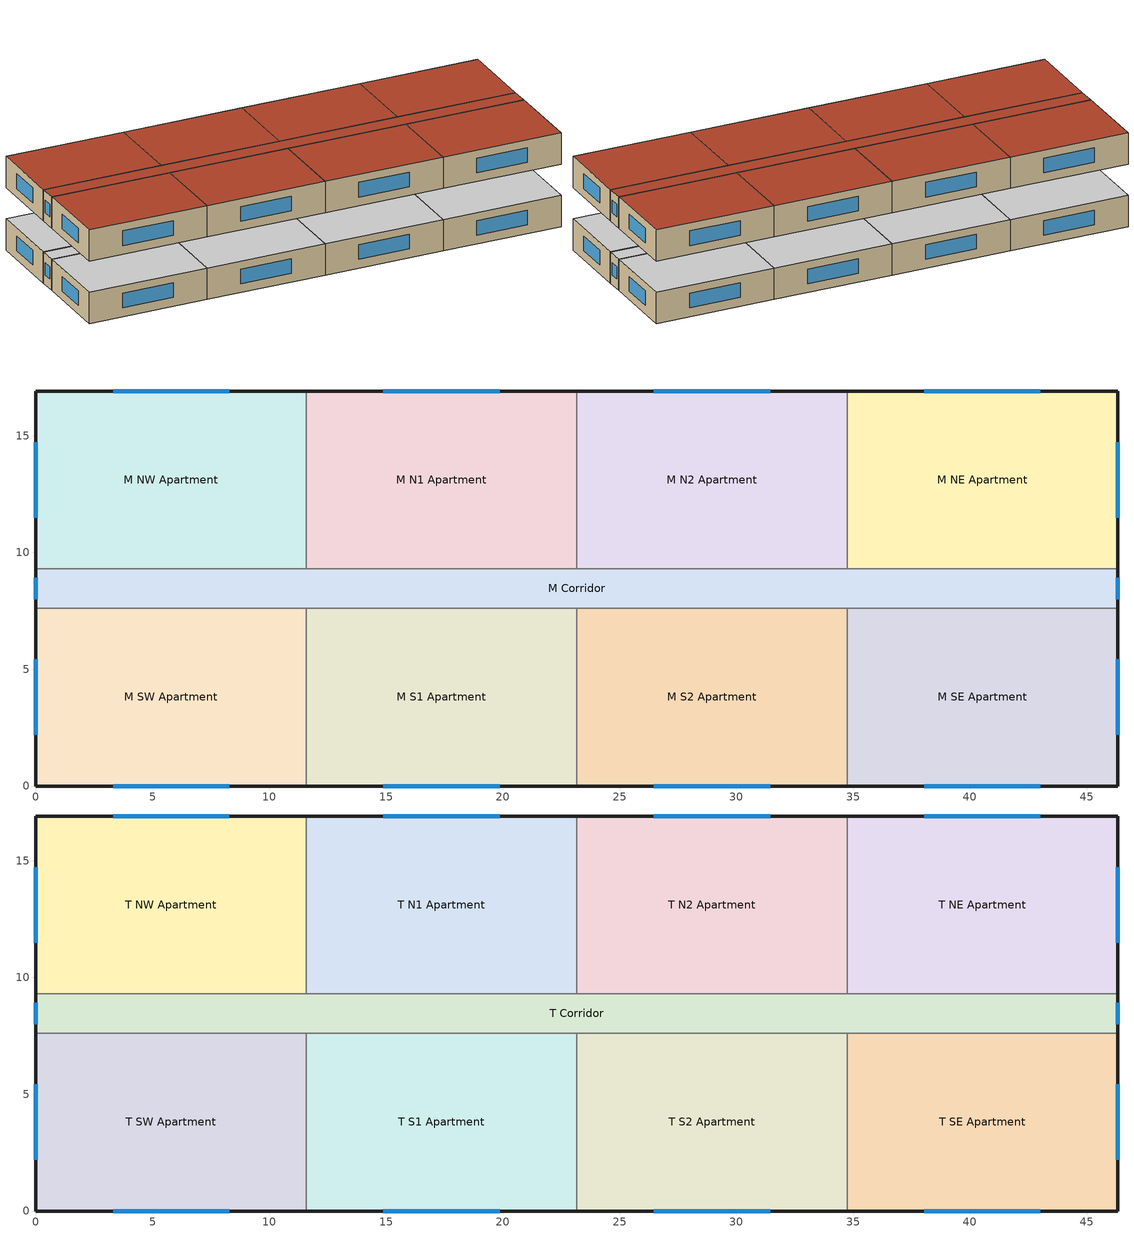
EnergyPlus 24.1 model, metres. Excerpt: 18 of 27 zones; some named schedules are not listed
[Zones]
M Corridor
 floor adiabatic (INT-FLOOR-TOPSIDE): 46.33,9.3 46.33,7.62 0,7.62 0,9.3 z3.05
 wall outside (Wood Frame Res Ext Wall): 46.33,7.62 46.33,9.3 / 0,9.3 0,7.62 z3.05:6.1
 wall to M NE Apartment (int-walls): 46.33,9.3 34.75,9.3 z3.05:6.1
 wall to M SW Apartment (int-walls): 0,7.62 11.58,7.62 z3.05:6.1
 wall to M S1 Apartment (int-walls): 11.58,7.62 23.16,7.62 z3.05:6.1
 wall to M S2 Apartment (int-walls): 23.16,7.62 34.75,7.62 z3.05:6.1
 wall to M SE Apartment (int-walls): 34.75,7.62 46.33,7.62 z3.05:6.1
 wall to M NW Apartment (int-walls): 11.58,9.3 0,9.3 z3.05:6.1
 wall to M N1 Apartment (int-walls): 23.16,9.3 11.58,9.3 z3.05:6.1
 wall to M N2 Apartment (int-walls): 34.75,9.3 23.16,9.3 z3.05:6.1
 window (Window Res Operable): 0,8.91 0,8 / 46.33,8 46.33,8.91 z4:5.22
 ceiling adiabatic (INT-FLOOR-UNDERSIDE): 46.33,7.62 46.33,9.3 0,9.3 0,7.62 z6.1
M N1 Apartment
 floor adiabatic (INT-FLOOR-TOPSIDE): 23.16,16.92 23.16,9.3 11.58,9.3 11.58,16.92 z3.05
 wall outside (Wood Frame Res Ext Wall): 23.16,16.92 11.58,16.92 z3.05:6.1
 wall to M N2 Apartment (int-walls): 23.16,9.3 23.16,16.92 z3.05:6.1
 wall to M NW Apartment (int-walls): 11.58,16.92 11.58,9.3 z3.05:6.1
 window (Window Res Operable): 19.86,16.92 14.89,16.92 z3.9:5.32
 ceiling adiabatic (INT-FLOOR-UNDERSIDE): 23.16,9.3 23.16,16.92 11.58,16.92 11.58,9.3 z6.1
M N2 Apartment
 floor adiabatic (INT-FLOOR-TOPSIDE): 34.75,16.92 34.75,9.3 23.16,9.3 23.16,16.92 z3.05
 wall outside (Wood Frame Res Ext Wall): 34.75,16.92 23.16,16.92 z3.05:6.1
 wall to M NE Apartment (int-walls): 34.75,9.3 34.75,16.92 z3.05:6.1
 window (Window Res Operable): 31.44,16.92 26.47,16.92 z3.9:5.32
 ceiling adiabatic (INT-FLOOR-UNDERSIDE): 34.75,9.3 34.75,16.92 23.16,16.92 23.16,9.3 z6.1
M NE Apartment
 floor adiabatic (INT-FLOOR-TOPSIDE): 46.33,16.92 46.33,9.3 34.75,9.3 34.75,16.92 z3.05
 wall outside (Wood Frame Res Ext Wall): 46.33,9.3 46.33,16.92 34.75,16.92 z3.05:6.1
 window (Window Res Operable): 43.02,16.92 38.05,16.92 z3.9:5.32; 46.33,11.49 46.33,14.72 z3.89:5.33
 ceiling adiabatic (INT-FLOOR-UNDERSIDE): 46.33,9.3 46.33,16.92 34.75,16.92 34.75,9.3 z6.1
M NW Apartment
 floor adiabatic (INT-FLOOR-TOPSIDE): 11.58,16.92 11.58,9.3 0,9.3 0,16.92 z3.05
 wall outside (Wood Frame Res Ext Wall): 11.58,16.92 0,16.92 0,9.3 z3.05:6.1
 window (Window Res Operable): 8.28,16.92 3.31,16.92 z3.9:5.32; 0,14.72 0,11.49 z3.89:5.33
 ceiling adiabatic (INT-FLOOR-UNDERSIDE): 11.58,9.3 11.58,16.92 0,16.92 0,9.3 z6.1
M S1 Apartment
 floor adiabatic (INT-FLOOR-TOPSIDE): 23.16,7.62 23.16,0 11.58,0 11.58,7.62 z3.05
 wall outside (Wood Frame Res Ext Wall): 11.58,0 23.16,0 z3.05:6.1
 wall to M S2 Apartment (int-walls): 23.16,0 23.16,7.62 z3.05:6.1
 wall to M SW Apartment (int-walls): 11.58,7.62 11.58,0 z3.05:6.1
 window (Window Res Operable): 14.89,0 19.86,0 z3.9:5.32
 ceiling adiabatic (INT-FLOOR-UNDERSIDE): 23.16,0 23.16,7.62 11.58,7.62 11.58,0 z6.1
M S2 Apartment
 floor adiabatic (INT-FLOOR-TOPSIDE): 34.75,7.62 34.75,0 23.16,0 23.16,7.62 z3.05
 wall outside (Wood Frame Res Ext Wall): 23.16,0 34.75,0 z3.05:6.1
 wall to M SE Apartment (int-walls): 34.75,0 34.75,7.62 z3.05:6.1
 window (Window Res Operable): 26.47,0 31.44,0 z3.9:5.32
 ceiling adiabatic (INT-FLOOR-UNDERSIDE): 34.75,0 34.75,7.62 23.16,7.62 23.16,0 z6.1
M SE Apartment
 floor adiabatic (INT-FLOOR-TOPSIDE): 46.33,7.62 46.33,0 34.75,0 34.75,7.62 z3.05
 wall outside (Wood Frame Res Ext Wall): 34.75,0 46.33,0 46.33,7.62 z3.05:6.1
 window (Window Res Operable): 46.33,2.19 46.33,5.43 z3.89:5.33; 38.05,0 43.02,0 z3.9:5.32
 ceiling adiabatic (INT-FLOOR-UNDERSIDE): 46.33,0 46.33,7.62 34.75,7.62 34.75,0 z6.1
M SW Apartment
 floor adiabatic (INT-FLOOR-TOPSIDE): 11.58,7.62 11.58,0 0,0 0,7.62 z3.05
 wall outside (Wood Frame Res Ext Wall): 0,7.62 0,0 11.58,0 z3.05:6.1
 window (Window Res Operable): 0,5.43 0,2.19 z3.89:5.33; 3.31,0 8.28,0 z3.9:5.32
 ceiling adiabatic (INT-FLOOR-UNDERSIDE): 11.58,0 11.58,7.62 0,7.62 0,0 z6.1
T Corridor
 floor adiabatic (INT-FLOOR-TOPSIDE): 46.33,9.3 46.33,7.62 0,7.62 0,9.3 z9.14
 wall outside (Wood Frame Res Ext Wall): 46.33,7.62 46.33,9.3 / 0,9.3 0,7.62 z9.14:12.19
 wall to T NE Apartment (int-walls): 46.33,9.3 34.75,9.3 z9.14:12.19
 wall to T SW Apartment (int-walls): 0,7.62 11.58,7.62 z9.14:12.19
 wall to T NW Apartment (int-walls): 11.58,9.3 0,9.3 z9.14:12.19
 wall to T N1 Apartment (int-walls): 23.16,9.3 11.58,9.3 z9.14:12.19
 wall to T N2 Apartment (int-walls): 34.75,9.3 23.16,9.3 z9.14:12.19
 wall to T S1 Apartment (int-walls): 11.58,7.62 23.16,7.62 z9.14:12.19
 wall to T S2 Apartment (int-walls): 23.16,7.62 34.75,7.62 z9.14:12.19
 wall to T SE Apartment (int-walls): 34.75,7.62 46.33,7.62 z9.14:12.19
 window (Window Res Operable): 0,8.91 0,8 / 46.33,8 46.33,8.91 z10.1:11.32
 roof outside (IEAD Res Roof): 46.33,7.62 46.33,9.3 0,9.3 0,7.62 z12.19
T N1 Apartment
 floor adiabatic (INT-FLOOR-TOPSIDE): 23.16,16.92 23.16,9.3 11.58,9.3 11.58,16.92 z9.14
 wall outside (Wood Frame Res Ext Wall): 23.16,16.92 11.58,16.92 z9.14:12.19
 wall to T N2 Apartment (int-walls): 23.16,9.3 23.16,16.92 z9.14:12.19
 wall to T NW Apartment (int-walls): 11.58,16.92 11.58,9.3 z9.14:12.19
 window (Window Res Operable): 19.86,16.92 14.89,16.92 z10:11.42
 roof outside (IEAD Res Roof): 23.16,9.3 23.16,16.92 11.58,16.92 11.58,9.3 z12.19
T N2 Apartment
 floor adiabatic (INT-FLOOR-TOPSIDE): 34.75,16.92 34.75,9.3 23.16,9.3 23.16,16.92 z9.14
 wall outside (Wood Frame Res Ext Wall): 34.75,16.92 23.16,16.92 z9.14:12.19
 wall to T NE Apartment (int-walls): 34.75,9.3 34.75,16.92 z9.14:12.19
 window (Window Res Operable): 31.44,16.92 26.47,16.92 z10:11.42
 roof outside (IEAD Res Roof): 34.75,9.3 34.75,16.92 23.16,16.92 23.16,9.3 z12.19
T NE Apartment
 floor adiabatic (INT-FLOOR-TOPSIDE): 46.33,16.92 46.33,9.3 34.75,9.3 34.75,16.92 z9.14
 wall outside (Wood Frame Res Ext Wall): 46.33,9.3 46.33,16.92 34.75,16.92 z9.14:12.19
 window (Window Res Operable): 43.02,16.92 38.05,16.92 z10:11.42; 46.33,11.49 46.33,14.72 z9.99:11.43
 roof outside (IEAD Res Roof): 46.33,9.3 46.33,16.92 34.75,16.92 34.75,9.3 z12.19
T NW Apartment
 floor adiabatic (INT-FLOOR-TOPSIDE): 11.58,16.92 11.58,9.3 0,9.3 0,16.92 z9.14
 wall outside (Wood Frame Res Ext Wall): 11.58,16.92 0,16.92 0,9.3 z9.14:12.19
 window (Window Res Operable): 8.28,16.92 3.31,16.92 z10:11.42; 0,14.72 0,11.49 z9.99:11.43
 roof outside (IEAD Res Roof): 11.58,9.3 11.58,16.92 0,16.92 0,9.3 z12.19
T S1 Apartment
 floor adiabatic (INT-FLOOR-TOPSIDE): 23.16,7.62 23.16,0 11.58,0 11.58,7.62 z9.14
 wall outside (Wood Frame Res Ext Wall): 11.58,0 23.16,0 z9.14:12.19
 wall to T S2 Apartment (int-walls): 23.16,0 23.16,7.62 z9.14:12.19
 wall to T SW Apartment (int-walls): 11.58,7.62 11.58,0 z9.14:12.19
 window (Window Res Operable): 14.89,0 19.86,0 z10:11.42
 roof outside (IEAD Res Roof): 23.16,0 23.16,7.62 11.58,7.62 11.58,0 z12.19
T S2 Apartment
 floor adiabatic (INT-FLOOR-TOPSIDE): 34.75,7.62 34.75,0 23.16,0 23.16,7.62 z9.14
 wall outside (Wood Frame Res Ext Wall): 23.16,0 34.75,0 z9.14:12.19
 wall to T SE Apartment (int-walls): 34.75,0 34.75,7.62 z9.14:12.19
 window (Window Res Operable): 26.47,0 31.44,0 z10:11.42
 roof outside (IEAD Res Roof): 34.75,0 34.75,7.62 23.16,7.62 23.16,0 z12.19
T SE Apartment
 floor adiabatic (INT-FLOOR-TOPSIDE): 46.33,7.62 46.33,0 34.75,0 34.75,7.62 z9.14
 wall outside (Wood Frame Res Ext Wall): 34.75,0 46.33,0 46.33,7.62 z9.14:12.19
 window (Window Res Operable): 46.33,2.19 46.33,5.43 z9.99:11.43; 38.05,0 43.02,0 z10:11.42
 roof outside (IEAD Res Roof): 46.33,0 46.33,7.62 34.75,7.62 34.75,0 z12.19
T SW Apartment
 floor adiabatic (INT-FLOOR-TOPSIDE): 11.58,7.62 11.58,0 0,0 0,7.62 z9.14
 wall outside (Wood Frame Res Ext Wall): 0,7.62 0,0 11.58,0 z9.14:12.19
 window (Window Res Operable): 0,5.43 0,2.19 z9.99:11.43; 3.31,0 8.28,0 z10:11.42
 roof outside (IEAD Res Roof): 11.58,0 11.58,7.62 0,7.62 0,0 z12.19
[Building]
Ref Bldg Midrise Apartment Pre1980_v1.3_5.0: North Axis=0; Terrain=City; Loads Convergence Tolerance Value=0.04; Temperature Convergence Tolerance Value=0.2; Solar Distribution=FullInteriorAndExterior; Maximum Number of Warmup Days=30; Minimum Number of Warmup Days=6
[Site:Location]
USA IL-CHICAGO-OHARE: Latitude=41.77; Longitude=-87.75; Time Zone=-6; Elevation=190
[SizingPeriod:DesignDay] Day of Month=21; DryBulb Temperature Range Modifier Type=DefaultMultipliers; Humidity Condition Type=Wetbulb; Barometric Pressure=99063; Rain Indicator=No; Snow Indicator=No; Daylight Saving Time Indicator=No; Solar Model Indicator=ASHRAEClearSky; Begin Environment Reset Mode=FullResetAtBeginEnvironment
Name | Month | Day Type | Maximum DryBulb Temperature | Daily DryBulb Temperature Range | Wetbulb or DewPoint at Maximum DryBulb | Wind Speed | Wind Direction | Sky Clearness
CHICAGO Ann Clg .4% Condns WB=>MDB | 7 | SummerDesignDay | 31.2 | 10.7 | 25.5 | 5.3 | 230 | 1
CHICAGO Ann Htg 99.6% Condns DB | 1 | WinterDesignDay | -20.6 | 0 | -20.6 | 4.9 | 270 | 0
[Site:GroundTemperature:BuildingSurface]
15, 15, 15, 15, 15, 15, 15, 15, 15, 15, 15, 15
[Material] Thermal Absorptance=0.9
Name | Roughness | Thickness | Conductivity | Density | Specific Heat | Solar Absorptance | Visible Absorptance
1/2IN Gypsum | Smooth | 0.0127 | 0.16 | 784.9 | 830 | 0.92 | 0.92
IEAD Res Roof Insulation | MediumRough | 0.110216 | 0.049 | 265 | 836.8 | 0.7 | 0.7
MAT-CC05 4 HW CONCRETE | Rough | 0.1016 | 1.311 | 2240 | 836.8 | 0.7 | 0.7
Roof Membrane | VeryRough | 0.0095 | 0.16 | 1121.29 | 1460 | 0.7 | 0.7
Std Wood 6inch | MediumSmooth | 0.15 | 0.12 | 540 | 1210 | 0.7 | 0.7
Wood Frame Res Wall Insulation | MediumRough | 0.1 | 0.12 | 450 | 1210 | 0.7 | 0.7
Brick Veneer | MediumRough | 0.1016 | 0.8 | 1920 | 840 | 0.7 | 0.7
Wood_Joist_184mm | MediumRough | 0.184 | 0.12 | 600 | 1600 | 0.6 | 0.6
[Material:NoMass]
CP02 CARPET PAD: Roughness=VeryRough; Thermal Resistance=0.2165; Thermal Absorptance=0.9; Solar Absorptance=0.7; Visible Absorptance=0.8
[WindowMaterial:SimpleGlazingSystem]
Res Operable Assembly Window: UFactor=5.2; Solar Heat Gain Coefficient=0.8
[Construction]
IEAD Res Roof: Roof Membrane, Wood_Joist_184mm, IEAD Res Roof Insulation, 1/2IN Gypsum
INT-FLOOR-UNDERSIDE: CP02 CARPET PAD, MAT-CC05 4 HW CONCRETE
int-walls: 1/2IN Gypsum, 1/2IN Gypsum
InteriorFurnishings: Std Wood 6inch
Wood Frame Res Ext Wall: Brick Veneer, 1/2IN Gypsum, Wood Frame Res Wall Insulation, 1/2IN Gypsum
Window Res Operable: Res Operable Assembly Window
INT-FLOOR-TOPSIDE: MAT-CC05 4 HW CONCRETE, CP02 CARPET PAD
[Space]
Name | Zone
M Corridor Space | M Corridor
M N1 Apartment Space | M N1 Apartment
M N2 Apartment Space | M N2 Apartment
M NE Apartment Space | M NE Apartment
M NW Apartment Space | M NW Apartment
M S1 Apartment Space | M S1 Apartment
M S2 Apartment Space | M S2 Apartment
M SE Apartment Space | M SE Apartment
M SW Apartment Space | M SW Apartment
T Corridor Space | T Corridor
T N1 Apartment Space | T N1 Apartment
T N2 Apartment Space | T N2 Apartment
T NE Apartment Space | T NE Apartment
T NW Apartment Space | T NW Apartment
T S1 Apartment Space | T S1 Apartment
T S2 Apartment Space | T S2 Apartment
T SE Apartment Space | T SE Apartment
T SW Apartment Space | T SW Apartment
[Zone] Multiplier=1; Part of Total Floor Area=Yes
M Corridor; M N1 Apartment; M N2 Apartment; M NE Apartment; M NW Apartment; M S1 Apartment; M S2 Apartment; M SE Apartment; M SW Apartment; T Corridor; T N1 Apartment; T N2 Apartment; T NE Apartment; T NW Apartment; T S1 Apartment; T S2 Apartment; T SE Apartment; T SW Apartment
[InternalMass] Construction=InteriorFurnishings
Name | Zone or ZoneList | Space or SpaceList | Surface Area
M Corridor Internal Mass | M Corridor | M Corridor Space | 155.3169
M N1 Apartment Internal Mass | M N1 Apartment | M N1 Apartment Space | 176.4974
M N2 Apartment Internal Mass | M N2 Apartment | M N2 Apartment Space | 176.4974
M NE Apartment Internal Mass | M NE Apartment | M NE Apartment Space | 176.4974
M NW Apartment Internal Mass | M NW Apartment | M NW Apartment Space | 176.4974
M S1 Apartment Internal Mass | M S1 Apartment | M S1 Apartment Space | 176.4974
M S2 Apartment Internal Mass | M S2 Apartment | M S2 Apartment Space | 176.4974
M SE Apartment Internal Mass | M SE Apartment | M SE Apartment Space | 176.4974
M SW Apartment Internal Mass | M SW Apartment | M SW Apartment Space | 176.4974
T Corridor Internal Mass | T Corridor | T Corridor Space | 155.3169
T N1 Apartment Internal Mass | T N1 Apartment | T N1 Apartment Space | 176.4974
T N2 Apartment Internal Mass | T N2 Apartment | T N2 Apartment Space | 176.4974
T NE Apartment Internal Mass | T NE Apartment | T NE Apartment Space | 176.4974
T NW Apartment Internal Mass | T NW Apartment | T NW Apartment Space | 176.4974
T S1 Apartment Internal Mass | T S1 Apartment | T S1 Apartment Space | 176.4974
T S2 Apartment Internal Mass | T S2 Apartment | T S2 Apartment Space | 176.4974
T SE Apartment Internal Mass | T SE Apartment | T SE Apartment Space | 176.4974
T SW Apartment Internal Mass | T SW Apartment | T SW Apartment Space | 176.4974
[People] Number of People Schedule=APT_OCC_SCH; Number of People Calculation Method=People; Number of People=2.5; Fraction Radiant=0.3; Activity Level Schedule=ACTIVITY_SCH; Enable ASHRAE 55 Comfort Warnings=No; Mean Radiant Temperature Calculation Type=EnclosureAveraged; Work Efficiency Schedule=WORK_EFF_SCH; Clothing Insulation Schedule=CLOTHING_SCH; Air Velocity Schedule=AIR_VELO_SCH; Thermal Comfort Model 1 Type=FANGER
Name | Zone or ZoneList or Space or SpaceList
M N1 Apartment People | M N1 Apartment Space
M N2 Apartment People | M N2 Apartment Space
M NE Apartment People | M NE Apartment Space
M NW Apartment People | M NW Apartment Space
M S1 Apartment People | M S1 Apartment Space
M S2 Apartment People | M S2 Apartment Space
M SE Apartment People | M SE Apartment Space
M SW Apartment People | M SW Apartment Space
T N1 Apartment People | T N1 Apartment Space
T N2 Apartment People | T N2 Apartment Space
T NE Apartment People | T NE Apartment Space
T NW Apartment People | T NW Apartment Space
T S1 Apartment People | T S1 Apartment Space
T S2 Apartment People | T S2 Apartment Space
T SE Apartment People | T SE Apartment Space
T SW Apartment People | T SW Apartment Space
[Lights] Design Level Calculation Method=Watts/Area; Return Air Fraction=0; Fraction Radiant=0.7; Fraction Visible=0.2; Fraction Replaceable=1; EndUse Subcategory=General; Return Air Fraction Calculated from Plenum Temperature=No
Name | Zone or ZoneList or Space or SpaceList | Schedule | Watts per Floor Area
M Corridor_Lights | M Corridor Space | COR_LIGHT_SCH | 9.9
M N1 Apartment_Lights | M N1 Apartment Space | APT_LIGHT_SCH | 3.88
M N2 Apartment_Lights | M N2 Apartment Space | APT_LIGHT_SCH | 3.88
M NE Apartment_Lights | M NE Apartment Space | APT_LIGHT_SCH | 3.88
M NW Apartment_Lights | M NW Apartment Space | APT_LIGHT_SCH | 3.88
M S1 Apartment_Lights | M S1 Apartment Space | APT_LIGHT_SCH | 3.88
M S2 Apartment_Lights | M S2 Apartment Space | APT_LIGHT_SCH | 3.88
M SE Apartment_Lights | M SE Apartment Space | APT_LIGHT_SCH | 3.88
M SW Apartment_Lights | M SW Apartment Space | APT_LIGHT_SCH | 3.88
T Corridor_Lights | T Corridor Space | COR_LIGHT_SCH | 9.9
T N1 Apartment_Lights | T N1 Apartment Space | APT_LIGHT_SCH | 3.88
T N2 Apartment_Lights | T N2 Apartment Space | APT_LIGHT_SCH | 3.88
T NE Apartment_Lights | T NE Apartment Space | APT_LIGHT_SCH | 3.88
T NW Apartment_Lights | T NW Apartment Space | APT_LIGHT_SCH | 3.88
T S1 Apartment_Lights | T S1 Apartment Space | APT_LIGHT_SCH | 3.88
T S2 Apartment_Lights | T S2 Apartment Space | APT_LIGHT_SCH | 3.88
T SE Apartment_Lights | T SE Apartment Space | APT_LIGHT_SCH | 3.88
T SW Apartment_Lights | T SW Apartment Space | APT_LIGHT_SCH | 3.88
[ElectricEquipment] Schedule=APT_EQP_SCH; Design Level Calculation Method=Watts/Area; Watts per Floor Area=5.38; Fraction Latent=0; Fraction Radiant=0.5; Fraction Lost=0; EndUse Subcategory=General
Name | Zone or ZoneList or Space or SpaceList
M N1 Apartment_PlugMisc_Equip | M N1 Apartment Space
M N2 Apartment_PlugMisc_Equip | M N2 Apartment Space
M NE Apartment_PlugMisc_Equip | M NE Apartment Space
M NW Apartment_PlugMisc_Equip | M NW Apartment Space
M S1 Apartment_PlugMisc_Equip | M S1 Apartment Space
M S2 Apartment_PlugMisc_Equip | M S2 Apartment Space
M SE Apartment_PlugMisc_Equip | M SE Apartment Space
M SW Apartment_PlugMisc_Equip | M SW Apartment Space
T N1 Apartment_PlugMisc_Equip | T N1 Apartment Space
T N2 Apartment_PlugMisc_Equip | T N2 Apartment Space
T NE Apartment_PlugMisc_Equip | T NE Apartment Space
T NW Apartment_PlugMisc_Equip | T NW Apartment Space
T S1 Apartment_PlugMisc_Equip | T S1 Apartment Space
T S2 Apartment_PlugMisc_Equip | T S2 Apartment Space
T SE Apartment_PlugMisc_Equip | T SE Apartment Space
T SW Apartment_PlugMisc_Equip | T SW Apartment Space
[ZoneInfiltration:DesignFlowRate] Schedule=INFIL_SCH; Design Flow Rate Calculation Method=AirChanges/Hour; Air Changes per Hour=0.65; Constant Term Coefficient=1; Temperature Term Coefficient=0; Velocity Term Coefficient=0; Velocity Squared Term Coefficient=0
Name | Zone or ZoneList or Space or SpaceList
M Corridor_Infiltration | M Corridor Space
M N1 Apartment_Infiltration | M N1 Apartment Space
M N2 Apartment_Infiltration | M N2 Apartment Space
M NE Apartment_Infiltration | M NE Apartment Space
M NW Apartment_Infiltration | M NW Apartment Space
M S1 Apartment_Infiltration | M S1 Apartment Space
M S2 Apartment_Infiltration | M S2 Apartment Space
M SE Apartment_Infiltration | M SE Apartment Space
M SW Apartment_Infiltration | M SW Apartment Space
T Corridor_Infiltration | T Corridor Space
T N1 Apartment_Infiltration | T N1 Apartment Space
T N2 Apartment_Infiltration | T N2 Apartment Space
T NE Apartment_Infiltration | T NE Apartment Space
T NW Apartment_Infiltration | T NW Apartment Space
T S1 Apartment_Infiltration | T S1 Apartment Space
T S2 Apartment_Infiltration | T S2 Apartment Space
T SE Apartment_Infiltration | T SE Apartment Space
T SW Apartment_Infiltration | T SW Apartment Space
[Exterior:Lights]
Exterior Facade Lighting: Schedule=ALWAYS_ON; Design Level=6436; Control Option=AstronomicalClock; EndUse Subcategory=Exterior Facade Lighting
[Sizing:Zone] Zone Cooling Design Supply Air Temperature Input Method=SupplyAirTemperature; Zone Cooling Design Supply Air Temperature=11.1; Zone Cooling Design Supply Air Temperature Difference=11.11; Zone Heating Design Supply Air Temperature Input Method=SupplyAirTemperature; Zone Heating Design Supply Air Temperature=40; Zone Heating Design Supply Air Temperature Difference=11.11; Zone Cooling Design Supply Air Humidity Ratio=0.0085; Zone Heating Design Supply Air Humidity Ratio=0.008; Cooling Design Air Flow Method=DesignDayWithLimit; Cooling Design Air Flow Rate=0; Cooling Minimum Air Flow per Zone Floor Area=0.000762; Cooling Minimum Air Flow=0; Cooling Minimum Air Flow Fraction=0; Heating Design Air Flow Method=DesignDay; Heating Design Air Flow Rate=0; Heating Maximum Air Flow per Zone Floor Area=0.002032; Heating Maximum Air Flow=0.141576; Heating Maximum Air Flow Fraction=0.3; Account for Dedicated Outdoor Air System=No; Zone Load Sizing Method=Sensible Load Only No Latent Load; Zone Latent Cooling Design Supply Air Humidity Ratio Input Method=HumidityRatioDifference; Zone Cooling Design Supply Air Humidity Ratio Difference=0.005; Zone Latent Heating Design Supply Air Humidity Ratio Input Method=HumidityRatioDifference; Zone Humidification Design Supply Air Humidity Ratio Difference=0.005
Name | Design Specification Outdoor Air Object
M Corridor | M Corridor DSOA Space List
M N1 Apartment | M N1 Apartment DSOA Space List
M N2 Apartment | M N2 Apartment DSOA Space List
M NE Apartment | M NE Apartment DSOA Space List
